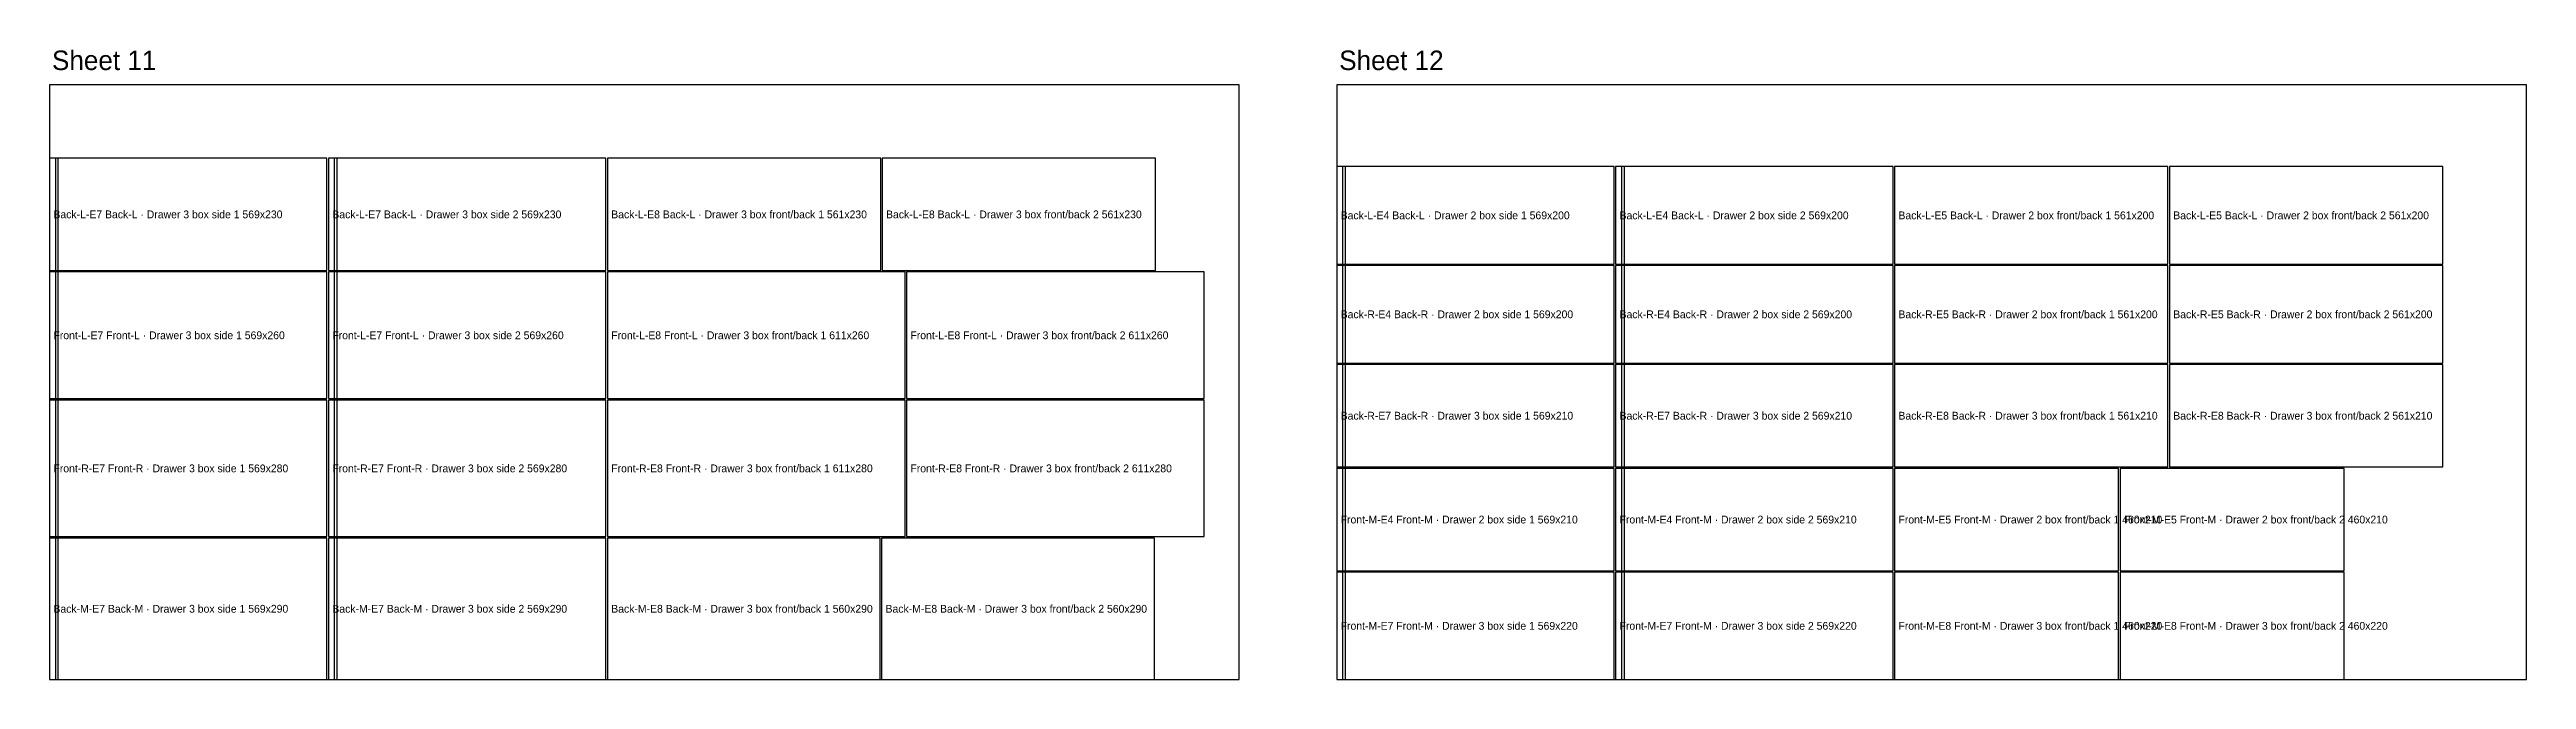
# Model space of a CAD drawing. Header units: metres. Extents: x 0 to 36760, y 0 to 1292.
# Drawn here: x 26400 to 31480, y 0 to 1292 of the extents above; entities that cross this region are included whole.
import ezdxf

# ---------------------------------------------------------------- set-up
doc = ezdxf.new("R2010")
doc.units = ezdxf.units.M
for name, color, linetype in [('DADO', 7, 'CONTINUOUS'), ('LABEL', 7, 'CONTINUOUS'), ('PANEL', 7, 'CONTINUOUS'), ('SHEET', 7, 'CONTINUOUS')]:
    doc.layers.add(name, color=color, linetype=linetype)

msp = doc.modelspace()

# ---------------------------------------------------------------- linework, layer by layer
at = {"layer": 'DADO'}
for p, q in [((26418, 1069), (26412, 1069)), ((26412, 1069), (26412, 839)), ((26418, 839), (26418, 1069)), ((26990, 1069), (26984, 1069)), ((26984, 1069), (26984, 839)), ((26990, 839), (26990, 1069)), ((29058, 1052), (29052, 1052)), ((29052, 1052), (29052, 852)), ((29058, 852), (29058, 1052)), ((29630, 1052), (29624, 1052)), ((29624, 1052), (29624, 852)), ((29630, 852), (29630, 1052)), ((26412, 839), (26418, 839)), ((26418, 836), (26412, 836)), ((26412, 836), (26412, 576)), ((26418, 576), (26418, 836)), ((26984, 839), (26990, 839)), ((26990, 836), (26984, 836)), ((26984, 836), (26984, 576)), ((26990, 576), (26990, 836)), ((29052, 852), (29058, 852)), ((29058, 849), (29052, 849)), ((29052, 849), (29052, 649)), ((29058, 649), (29058, 849)), ((29624, 852), (29630, 852)), ((29630, 849), (29624, 849)), ((29624, 849), (29624, 649)), ((29630, 649), (29630, 849)), ((29052, 649), (29058, 649)), ((29058, 646), (29052, 646)), ((29052, 646), (29052, 436)), ((29058, 436), (29058, 646)), ((29624, 649), (29630, 649)), ((29630, 646), (29624, 646)), ((29624, 646), (29624, 436)), ((29630, 436), (29630, 646)), ((26412, 576), (26418, 576)), ((26418, 573), (26412, 573)), ((26412, 573), (26412, 293)), ((26418, 293), (26418, 573)), ((26984, 576), (26990, 576)), ((26990, 573), (26984, 573)), ((26984, 573), (26984, 293)), ((26990, 293), (26990, 573)), ((29052, 436), (29058, 436)), ((29058, 433), (29052, 433)), ((29052, 433), (29052, 223)), ((29058, 223), (29058, 433)), ((29624, 436), (29630, 436)), ((29630, 433), (29624, 433)), ((29624, 433), (29624, 223)), ((29630, 223), (29630, 433)), ((26412, 293), (26418, 293)), ((26418, 290), (26412, 290)), ((26412, 290), (26412, 0)), ((26418, 0), (26418, 290)), ((26984, 293), (26990, 293)), ((26990, 290), (26984, 290)), ((26984, 290), (26984, 0)), ((26990, 0), (26990, 290)), ((29052, 223), (29058, 223)), ((29058, 220), (29052, 220)), ((29052, 220), (29052, 0)), ((29058, 0), (29058, 220)), ((29624, 223), (29630, 223)), ((29630, 220), (29624, 220)), ((29624, 220), (29624, 0)), ((29630, 0), (29630, 220)), ((26412, 0), (26418, 0)), ((26984, 0), (26990, 0)), ((29052, 0), (29058, 0)), ((29624, 0), (29630, 0))]:
    msp.add_line(p, q, dxfattribs=at)
at = {"layer": 'PANEL'}
for p, q in [((26969, 1069), (26400, 1069)), ((26400, 1069), (26400, 839)), ((26969, 839), (26969, 1069)), ((27541, 1069), (26972, 1069)), ((26972, 1069), (26972, 839)), ((27541, 839), (27541, 1069)), ((28104.6, 1069), (27544, 1069)), ((27544, 1069), (27544, 839)), ((28104.6, 839), (28104.6, 1069)), ((28668.2, 1069), (28107.6, 1069)), ((28107.6, 1069), (28107.6, 839)), ((28668.2, 839), (28668.2, 1069)), ((29609, 1052), (29040, 1052)), ((29040, 1052), (29040, 852)), ((29609, 852), (29609, 1052)), ((30181, 1052), (29612, 1052)), ((29612, 1052), (29612, 852)), ((30181, 852), (30181, 1052)), ((30744.6, 1052), (30184, 1052)), ((30184, 1052), (30184, 852)), ((30744.6, 852), (30744.6, 1052)), ((31308.2, 1052), (30747.6, 1052)), ((30747.6, 1052), (30747.6, 852)), ((31308.2, 852), (31308.2, 1052)), ((26400, 839), (26969, 839)), ((26969, 836), (26400, 836)), ((26400, 836), (26400, 576)), ((26969, 576), (26969, 836)), ((26972, 839), (27541, 839)), ((27541, 836), (26972, 836)), ((26972, 836), (26972, 576)), ((27541, 576), (27541, 836)), ((27544, 839), (28104.6, 839)), ((28154.6, 836), (27544, 836)), ((27544, 836), (27544, 576)), ((28107.6, 839), (28668.2, 839)), ((28154.6, 576), (28154.6, 836)), ((28768.2, 836), (28157.6, 836)), ((28157.6, 836), (28157.6, 576)), ((28768.2, 576), (28768.2, 836)), ((29040, 852), (29609, 852)), ((29609, 849), (29040, 849)), ((29040, 849), (29040, 649)), ((29609, 649), (29609, 849)), ((29612, 852), (30181, 852)), ((30181, 849), (29612, 849)), ((29612, 849), (29612, 649)), ((30181, 649), (30181, 849)), ((30184, 852), (30744.6, 852)), ((30744.6, 849), (30184, 849)), ((30184, 849), (30184, 649)), ((30744.6, 649), (30744.6, 849)), ((30747.6, 852), (31308.2, 852)), ((31308.2, 849), (30747.6, 849)), ((30747.6, 849), (30747.6, 649)), ((31308.2, 649), (31308.2, 849)), ((29040, 649), (29609, 649)), ((29609, 646), (29040, 646)), ((29040, 646), (29040, 436)), ((29609, 436), (29609, 646)), ((29612, 649), (30181, 649)), ((30181, 646), (29612, 646)), ((29612, 646), (29612, 436)), ((30181, 436), (30181, 646)), ((30184, 649), (30744.6, 649)), ((30744.6, 646), (30184, 646)), ((30184, 646), (30184, 436)), ((30744.6, 436), (30744.6, 646)), ((30747.6, 649), (31308.2, 649)), ((31308.2, 646), (30747.6, 646)), ((30747.6, 646), (30747.6, 436)), ((31308.2, 436), (31308.2, 646)), ((26400, 576), (26969, 576)), ((26969, 573), (26400, 573)), ((26400, 573), (26400, 293)), ((26969, 293), (26969, 573)), ((26972, 576), (27541, 576)), ((27541, 573), (26972, 573)), ((26972, 573), (26972, 293)), ((27541, 293), (27541, 573)), ((27544, 576), (28154.6, 576)), ((28154.6, 573), (27544, 573)), ((27544, 573), (27544, 293)), ((28154.6, 293), (28154.6, 573)), ((28157.6, 576), (28768.2, 576)), ((28768.2, 573), (28157.6, 573)), ((28157.6, 573), (28157.6, 293)), ((28768.2, 293), (28768.2, 573)), ((29040, 436), (29609, 436)), ((29609, 433), (29040, 433)), ((29040, 433), (29040, 223)), ((29609, 223), (29609, 433)), ((29612, 436), (30181, 436)), ((30181, 433), (29612, 433)), ((29612, 433), (29612, 223)), ((30181, 223), (30181, 433)), ((30184, 436), (30744.6, 436)), ((30643.6, 433), (30184, 433)), ((30184, 433), (30184, 223)), ((30643.6, 223), (30643.6, 433)), ((31106.2, 433), (30646.6, 433)), ((30646.6, 433), (30646.6, 223)), ((30747.6, 436), (31308.2, 436)), ((31106.2, 223), (31106.2, 433)), ((26400, 293), (26969, 293)), ((26969, 290), (26400, 290)), ((26400, 290), (26400, 0)), ((26969, 0), (26969, 290)), ((26972, 293), (27541, 293)), ((27541, 290), (26972, 290)), ((26972, 290), (26972, 0)), ((27541, 0), (27541, 290)), ((27544, 293), (28154.6, 293)), ((28103.6, 290), (27544, 290)), ((27544, 290), (27544, 0)), ((28103.6, 0), (28103.6, 290)), ((28666.2, 290), (28106.6, 290)), ((28106.6, 290), (28106.6, 0)), ((28157.6, 293), (28768.2, 293)), ((28666.2, 0), (28666.2, 290)), ((29040, 223), (29609, 223)), ((29609, 220), (29040, 220)), ((29040, 220), (29040, 0)), ((29609, 0), (29609, 220)), ((29612, 223), (30181, 223)), ((30181, 220), (29612, 220)), ((29612, 220), (29612, 0)), ((30181, 0), (30181, 220)), ((30184, 223), (30643.6, 223)), ((30643.6, 220), (30184, 220)), ((30184, 220), (30184, 0)), ((30643.6, 0), (30643.6, 220)), ((30646.6, 223), (31106.2, 223)), ((31106.2, 220), (30646.6, 220)), ((30646.6, 220), (30646.6, 0)), ((31106.2, 0), (31106.2, 220)), ((26400, 0), (26969, 0)), ((26972, 0), (27541, 0)), ((27544, 0), (28103.6, 0)), ((28106.6, 0), (28666.2, 0)), ((29040, 0), (29609, 0)), ((29612, 0), (30181, 0)), ((30184, 0), (30643.6, 0)), ((30646.6, 0), (31106.2, 0))]:
    msp.add_line(p, q, dxfattribs=at)
at = {"layer": 'SHEET'}
for p, q in [((28840, 1220), (26400, 1220)), ((26400, 1220), (26400, 0)), ((28840, 0), (28840, 1220)), ((31480, 1220), (29040, 1220)), ((29040, 1220), (29040, 0)), ((31480, 0), (31480, 1220)), ((26400, 0), (28840, 0)), ((29040, 0), (31480, 0))]:
    msp.add_line(p, q, dxfattribs=at)

# ---------------------------------------------------------------- texts
at = {"layer": 'LABEL'}
for s, p in [('Back-L-E7 Back-L · Drawer 3 box side 1 569x230', (26408, 946)), ('Back-L-E7 Back-L · Drawer 3 box side 2 569x230', (26980, 946)), ('Back-L-E8 Back-L · Drawer 3 box front/back 1 561x230', (27552, 946)), ('Back-L-E8 Back-L · Drawer 3 box front/back 2 561x230', (28115.6, 946)), ('Back-L-E4 Back-L · Drawer 2 box side 1 569x200', (29048, 944)), ('Back-L-E4 Back-L · Drawer 2 box side 2 569x200', (29620, 944)), ('Back-L-E5 Back-L · Drawer 2 box front/back 1 561x200', (30192, 944)), ('Back-L-E5 Back-L · Drawer 2 box front/back 2 561x200', (30755.6, 944)), ('Front-L-E7 Front-L · Drawer 3 box side 1 569x260', (26408, 698)), ('Front-L-E7 Front-L · Drawer 3 box side 2 569x260', (26980, 698)), ('Front-L-E8 Front-L · Drawer 3 box front/back 1 611x260', (27552, 698)), ('Front-L-E8 Front-L · Drawer 3 box front/back 2 611x260', (28165.6, 698)), ('Back-R-E4 Back-R · Drawer 2 box side 1 569x200', (29048, 741)), ('Back-R-E4 Back-R · Drawer 2 box side 2 569x200', (29620, 741)), ('Back-R-E5 Back-R · Drawer 2 box front/back 1 561x200', (30192, 741)), ('Back-R-E5 Back-R · Drawer 2 box front/back 2 561x200', (30755.6, 741)), ('Back-R-E7 Back-R · Drawer 3 box side 1 569x210', (29048, 533)), ('Back-R-E7 Back-R · Drawer 3 box side 2 569x210', (29620, 533)), ('Back-R-E8 Back-R · Drawer 3 box front/back 1 561x210', (30192, 533)), ('Back-R-E8 Back-R · Drawer 3 box front/back 2 561x210', (30755.6, 533)), ('Front-R-E7 Front-R · Drawer 3 box side 1 569x280', (26408, 425)), ('Front-R-E7 Front-R · Drawer 3 box side 2 569x280', (26980, 425)), ('Front-R-E8 Front-R · Drawer 3 box front/back 1 611x280', (27552, 425)), ('Front-R-E8 Front-R · Drawer 3 box front/back 2 611x280', (28165.6, 425)), ('Front-M-E4 Front-M · Drawer 2 box side 1 569x210', (29048, 320)), ('Front-M-E4 Front-M · Drawer 2 box side 2 569x210', (29620, 320)), ('Front-M-E5 Front-M · Drawer 2 box front/back 1 460x210', (30192, 320)), ('Front-M-E5 Front-M · Drawer 2 box front/back 2 460x210', (30654.6, 320)), ('Back-M-E7 Back-M · Drawer 3 box side 1 569x290', (26408, 137)), ('Back-M-E7 Back-M · Drawer 3 box side 2 569x290', (26980, 137)), ('Back-M-E8 Back-M · Drawer 3 box front/back 1 560x290', (27552, 137)), ('Back-M-E8 Back-M · Drawer 3 box front/back 2 560x290', (28114.6, 137)), ('Front-M-E7 Front-M · Drawer 3 box side 1 569x220', (29048, 102)), ('Front-M-E7 Front-M · Drawer 3 box side 2 569x220', (29620, 102)), ('Front-M-E8 Front-M · Drawer 3 box front/back 1 460x220', (30192, 102)), ('Front-M-E8 Front-M · Drawer 3 box front/back 2 460x220', (30654.6, 102))]:
    msp.add_text(s, height=16, dxfattribs=at).set_placement(p)
at = {"layer": 'SHEET'}
for s, p in [('Sheet 11', (26405, 1250)), ('Sheet 12', (29045, 1250))]:
    msp.add_text(s, height=40, dxfattribs=at).set_placement(p)

doc.saveas('drawing.dxf')
